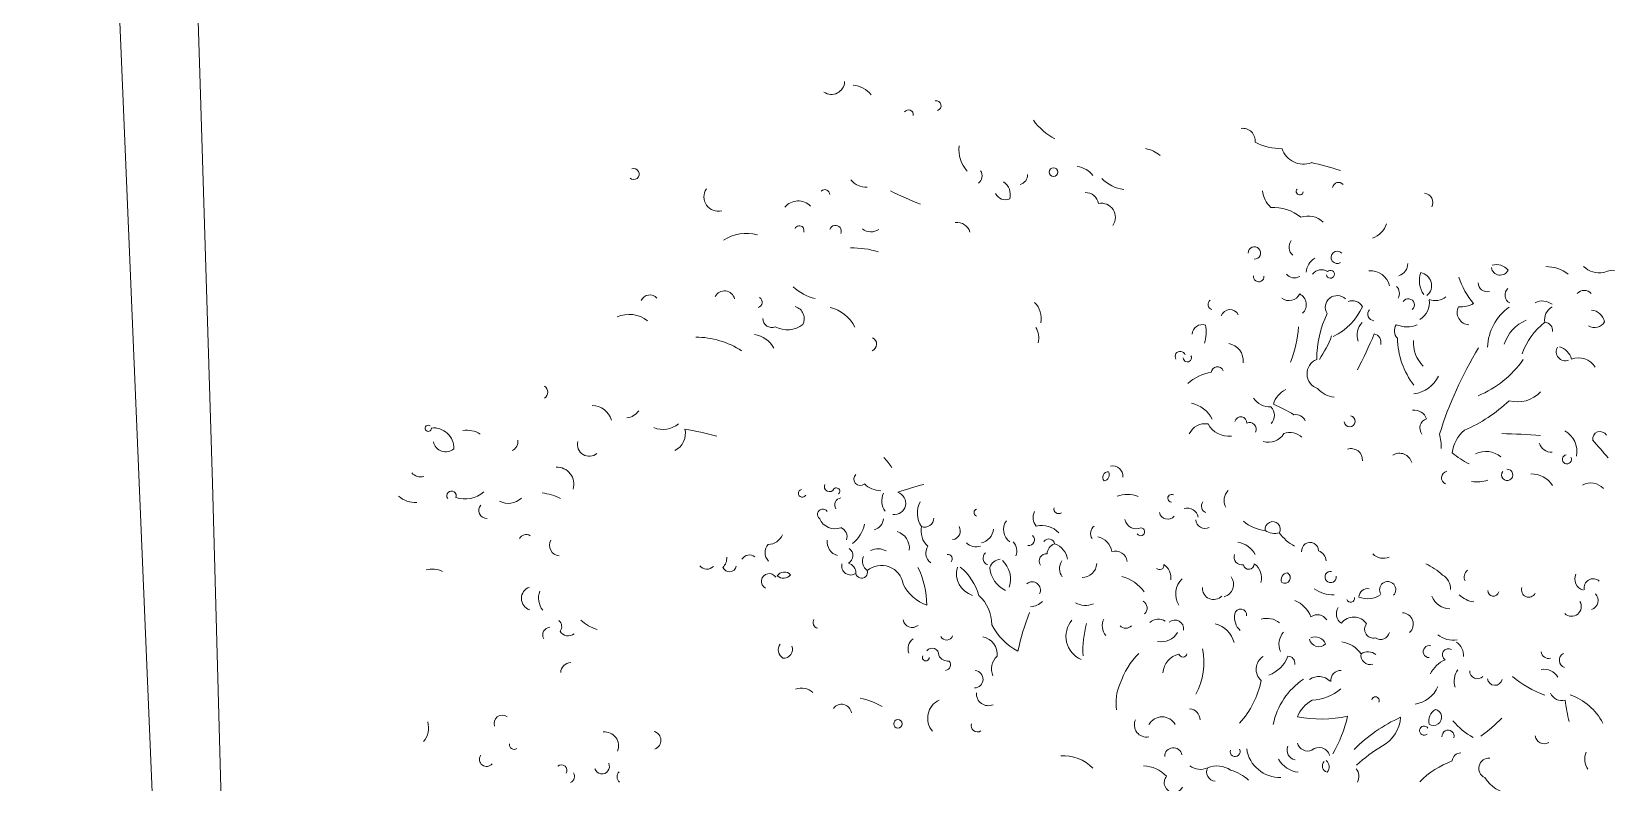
# Model space of a CAD drawing. Header units: millimetres. Extents: x -24439 to 198341, y -52871 to 149926.
# Drawn here: x 144224 to 146323, y 85524 to 86525 of the extents above; entities that cross this region are included whole.
import ezdxf

# ---------------------------------------------------------------- set-up
doc = ezdxf.new("R2010")
doc.units = ezdxf.units.MM
doc.linetypes.add('NET VAN', pattern=[1.06, 0.53, -0.53])
doc.layers.add('A-DETL-GENF-2', color=9, linetype='NET VAN', lineweight=9)
doc.layers.add('G-IMPT-1', color=9, linetype='Continuous', lineweight=9)

# ---------------------------------------------------------------- blocks, each defined once
blk = doc.blocks.new('NCV_TKCS_251209_TONG THE HIEN TRANG SAN DUONG - NCV_TKCS_HIEN TRANG_251209a_dwg_CX-1613001-TKCS_MB ĐỊNH VỊ CAO ĐỘ THIẾT KẾ')
at = {"layer": 'G-IMPT-1'}
for centre, radius in [((-788, 6828.1), 9.72), ((-765.3, 5555.2), 9.44)]:
    blk.add_circle(centre, radius, dxfattribs=at)
for centre, radius, start, end in [((-406.1, 7015), 28.5, 11.551, 113.1588), ((-355.2, 7149.8), 131.2, 259.907, 287.029), ((-276.1, 7052.6), 49.6, 214.775, 307.279), ((-195.8, 6409.4), 606, 88.4214, 94.7615), ((18.4, 7000.5), 20.6, 348.835, 101.1636), ((-171.6, 6976.2), 13.2, 56.085, 188.855), ((422.9, 7012.5), 51.3, 243.045, 296.955), ((477.8, 6934.8), 44.9, 45.24, 134.7603), ((-781.2, 7031.9), 134.5, 232.086, 259.305), ((-598.8, 6874.9), 62.6, 64.409, 97.6458), ((-252, 6944.8), 7.86, 155.489, 10.258), ((-94.7, 6931.5), 47.8, 304.847, 359.861), ((343.1, 6870.2), 76, 67.899, 108.0114), ((-1079.8, 6894.1), 10.9, 301.385, 120.5422), ((-272.9, 6949.2), 64.8, 204.793, 241.512), ((-270.9, 6798.4), 99.4, 67.659, 109.327), ((-205.1, 6853.5), 46.3, 61.258, 127.2143), ((222.9, 6882.5), 33.9, 56.746, 123.2543), ((222, 6913.9), 19.7, 205.774, 351.288), ((422.6, 6895.9), 21.4, 60.66, 154.048), ((-1318.3, 6879.2), 29.3, 252.298, 14.762), ((-1258.4, 6826.2), 59.6, 55.747, 100.7172), ((-1133, 6857.6), 10.5, 6.339, 163.2699), ((-731.9, 6807.1), 48.9, 52.34, 100.8761), ((-3.1, 6852.3), 28.1, 303.891, 17.228), ((283.9, 6964.5), 174.5, 215.037, 237.209), ((205, 6870.8), 20.4, 198.339, 300.548), ((269.7, 6861.5), 19.9, 148.744, 258.515), ((344.2, 6832.9), 35.7, 69.163, 133.4585), ((380, 6838.4), 30.8, 133.756, 209.182), ((450.4, 6846.3), 33.5, 28.883, 100.4241), ((455, 6868.2), 25.3, 254.05, 346.879), ((-938.1, 6834.2), 68.1, 189.101, 240.29), ((-641.4, 6917), 81.8, 240.65, 279.786), ((-217, 6826.3), 23.2, 159.056, 248.203), ((-130.1, 6828.4), 13.6, 60.039, 320.569), ((-37.8, 6780.3), 42.8, 29.132, 112.8169), ((110.6, 6846.9), 53.4, 177.216, 232.031), ((60.7, 6820.6), 29.1, 327.203, 96.8077), ((354.7, 6763.2), 111.5, 141.413, 195.137), ((467, 6738.9), 141.8, 143.4112, 178.9397), ((357.1, 6805.2), 18.6, 10.279, 102.3426), ((-862.2, 6799.3), 21.9, 301.129, 19.563), ((-698.3, 6777.4), 29, 25.707, 108.6257), ((-657.3, 6762.5), 31.3, 341.801, 118.5875), ((-309.1, 6784.7), 13.8, 284.873, 197.019), ((-149.7, 6786.1), 38, 136.466, 194.047), ((-149.2, 6769.3), 23.7, 71.921, 161.2086), ((-133.8, 6788.1), 8.88, 204.775, 155.2249), ((4.3, 6785.5), 21.8, 347.185, 62.366), ((51.5, 6773), 13.5, 327.104, 163.3485), ((52.2, 6778.8), 44.5, 317.892, 24.615), ((94.7, 6835.1), 37.7, 266.823, 326.307), ((186.4, 6795.9), 27.3, 169.108, 284.165), ((148.6, 6855.5), 55.5, 281.44, 317.273), ((367.6, 6748.8), 87.1, 129.528, 178.6593), ((-957.4, 6768.3), 20.9, 325.345, 49.843), ((-897.6, 6742.7), 33.7, 1.2059, 73.604), ((-214.8, 6779.5), 23.2, 236.786, 317.463), ((415.1, 6773.7), 19.8, 165.135, 309.054), ((399.5, 6741), 39.7, 32.054, 89.8347), ((460, 6728), 43.3, 47.927, 128.2564), ((-879.6, 6762.2), 24.6, 223.746, 309.893), ((-284.7, 6737.1), 11.6, 185.79, 22.283), ((-212.6, 6731), 26.5, 249.547, 350.591), ((-191, 6700.5), 26.5, 330.705, 80.2207), ((-98.2, 6722), 26.3, 62.393, 227.959), ((-176.7, 6756.4), 132.7, 312.026, 352.779), ((-62.8, 6722.1), 25, 44.624, 129.0153), ((-14.5, 6732), 15, 157.323, 281.255), ((60.5, 6715.5), 23.1, 161.2, 242.403), ((44.6, 6785.5), 62.8, 264.529, 307.993), ((1060, 6509.2), 859.5, 165.3457, 179.3983), ((109.3, 6804.1), 233.4, 309.641, 341.599), ((-1188.7, 6717.7), 43.6, 234.981, 288.758), ((-1004.5, 7316.7), 643.7, 259.436, 265.952), ((129.7, 6667.6), 247.9, 171.923, 196.248), ((4.1, 6688.1), 43.8, 155.625, 214.314), ((-1244.1, 6829.7), 1249.8, 349.501, 353.556), ((-0.7, 6670.7), 18.8, 0.521, 94.9327), ((216.5, 6748.2), 175, 197.683, 234.514), ((156.4, 6716.9), 73, 192.863, 242.273), ((-952.3, 6630.5), 29.9, 32.734, 113.8693), ((-363.8, 6648.7), 11.4, 140.791, 272.336), ((-319, 6629.6), 20.2, 41.18, 179.2684), ((-445.5, 6596.4), 283.9, 355.869, 12.112), ((-352.7, 6678.4), 261.9, 342.604, 355.487), ((325.2, 6704.4), 70.8, 271.537, 333.405), ((-1259.8, 6633.4), 11.4, 20.151, 149.4583), ((90, 6652.8), 72.4, 294.935, 350.696), ((38.1, 6797.9), 332.5, 309.78, 330.38), ((544.7, 6610.7), 16.3, 46.058, 205.017), ((-1301.3, 6566.6), 38.3, 60.915, 157.1357), ((-1213.7, 6562.7), 13.1, 352.604, 179.2281), ((-1146.4, 6613.2), 30.3, 247.626, 321.861), ((-367.3, 6577.4), 22.7, 89.424, 193.256), ((-427.9, 6565), 70.3, 356.786, 30), ((-301, 6537.4), 38.7, 10.153, 96.9077), ((-86.5, 6571.4), 34.6, 129.259, 267.611), ((697.5, 5248.1), 1360.9, 101.9214, 105.5513), ((452.5, 6553.6), 53.5, 5.94, 76.754), ((1482.3, 8078), 1755.1, 237.135, 238.855), ((-1679.2, 6555.1), 12.1, 243.662, 126.7256), ((-1484.7, 6560.8), 32, 162.574, 300.105), ((-1291, 6541.5), 10.3, 354.807, 174.8074), ((-1112.8, 6360.9), 185.3, 88.9678, 108.2633), ((139.9, 6525.4), 28.9, 36.028, 114.4821), ((175.5, 6524.7), 21.5, 124.596, 235.404), ((315, 6500.5), 76.6, 146.888, 190.491), ((442.5, 6579.6), 29.4, 214.697, 288.436), ((487.6, 6546.2), 10.1, 114.436, 46.636), ((-1373.9, 6410.4), 94.8, 92.1328, 139.7512), ((-766.3, 6496.1), 47.7, 4.198, 63.183), ((-400.4, 6517.3), 11.3, 35.385, 227.883), ((-384.4, 6519), 9.11, 196.414, 47.596), ((-310.7, 6505.8), 13.8, 39.14, 190.41), ((-120.6, 6476.7), 51.1, 132.206, 181.397), ((-57.1, 6589.6), 61.1, 239.79, 279.599), ((64.7, 6441.1), 156.3, 17.66, 29.598), ((325.1, 6460.5), 52.6, 66.909, 132.0152), ((564, 6476), 36.9, 57.385, 136.3012), ((-754.1, 6454.1), 42.9, 1.125, 49.278), ((-277.7, 6409.4), 104.9, 116.3586, 148.4359), ((-189.7, 6512.3), 46.6, 232.319, 287.948), ((-226.3, 6040.3), 438.5, 76.169, 82.8488), ((1.4, 6487.7), 12.1, 203.214, 98.6791), ((324, 6686.9), 217.4, 247.164, 258.979), ((370.5, 6474.8), 12.5, 159.808, 110.1957), ((437, 6437.9), 56.8, 49.317, 107.3038), ((-188.3, 6444.4), 26.9, 333.941, 61.112), ((-111.2, 6444.5), 23.9, 42.083, 115.2968), ((135.8, 6424.9), 28.2, 32.604, 137.8696), ((247.1, 6430.8), 15, 119.745, 262.875), ((290.6, 6509.8), 72.1, 276.826, 305.677), ((-1221, 6507.5), 101.2, 242.505, 274.115), ((-341.4, 6357.4), 67.9, 44.087, 94.3683), ((-229.2, 6415), 13.2, 12.136, 184.127), ((-206.3, 6407.4), 14.4, 349.443, 133.9532), ((-168.6, 6428.8), 39, 268.287, 346.321), ((-107.2, 6387.5), 39.8, 64.141, 126.2469), ((29.2, 6407), 24.9, 11.984, 126.3072), ((-1404.9, 6342.4), 23.3, 31.15, 168.58), ((-1335.6, 6361.1), 12.2, 301.7299, 77.194), ((-1251.4, 6348), 28.8, 350.5439, 89.0665), ((-1171.2, 6316.1), 81.4, 42.663, 93.7343), ((-292.5, 6352.5), 39.6, 98.2259, 171.775), ((-261.1, 6428.7), 52.4, 224.951, 293.141), ((-1293.4, 6336.3), 19.9, 197.532, 309.689), ((-1269.4, 6377.3), 57.5, 258.595, 323.726), ((-1068.9, 6344.5), 15.7, 307.691, 82.1724), ((-1561.7, 6288.6), 20.7, 57.56, 172.8428), ((605.6, 6303.9), 25.7, 170.885, 271.487), ((625.7, 6289.7), 20.1, 65.344, 208.607), ((-1310.8, 6234.5), 57.4, 44.102, 99.0275), ((-185.6, 6248.3), 30.9, 150.978, 226.084), ((625, 6260), 20.4, 302.757, 63.268), ((-1580.1, 6189), 67.5, 69.244, 129.6807), ((-1389.6, 6063), 192.8, 74.035, 105.9647), ((-476, 6214.1), 12.2, 102.806, 238.271), ((-489.4, 6216.4), 14.4, 298.867, 42.21), ((-467.4, 6219.4), 22.7, 12.13, 119.945), ((-93.2, 6209.2), 16.9, 347.53, 205.889), ((233.7, 6088.4), 146.6, 64.293, 81.8527), ((361.9, 6235.5), 18.1, 142.3, 226.497), ((490, 6243.7), 15.9, 176.392, 350.189), ((591.8, 6236), 21.6, 243.075, 48.165), ((-406.5, 6130.2), 62.6, 84.4596, 128.0624), ((-327.8, 6210.2), 8.56, 78.14, 281.86), ((-281.1, 6175.4), 24.8, 27.892, 122.6212), ((-245.1, 6216.9), 15, 158.558, 266.384), ((-126.5, 6279.1), 79.3, 244.597, 283.172), ((-96.2, 6235.1), 35.4, 249.975, 303.444), ((-14.4, 6288.4), 103.7, 233.028, 258.085), ((0.2, 6186.9), 18.9, 17.499, 202.952), ((17.6, 6168.5), 24.1, 17.671, 88.5882), ((151.2, 6250.9), 34.2, 242.599, 308.822), ((289.7, 6186.8), 34.5, 12.696, 77.3029), ((415.3, 6219.8), 12.3, 194.388, 3.103), ((-328.4, 6181), 18.6, 208.512, 337.846), ((-243.6, 6187.2), 20.7, 201.652, 313.291), ((-151.9, 6104.8), 54.7, 46.072, 97.0578), ((60.6, 6144.7), 12.6, 96.736, 23.771), ((190, 6154.1), 18, 333.435, 229.185), ((322.4, 6195.8), 44, 218.565, 285.945), ((371.7, 6239.1), 56.6, 242.594, 279.464), ((-390.9, 6147.6), 26, 209.298, 309.135), ((-372.1, 6119), 8.8, 226.631, 105.2989), ((-140.3, 6131), 18.3, 179.54, 294.988), ((-121.9, 6120.2), 12.2, 208.629, 16.611), ((-121.1, 6088.4), 36.9, 359.92, 72.85), ((-28.4, 6111.6), 15.1, 111.688, 222.322), ((-36.8, 6113.5), 12.4, 257.3269, 76.683), ((151.8, 6125.3), 19, 94.435, 196.175), ((137.8, 6172.6), 52.8, 265.34, 319.902), ((617.1, 6119), 17.6, 136.116, 264.996), ((-1036.1, 5985.8), 144.8, 49.471, 61.137), ((-582.3, 6088.7), 29, 169.563, 237.696), ((-561.4, 6115.1), 10.4, 183.525, 323.075), ((-457.7, 6089.5), 20.9, 145.345, 229.843), ((56.3, 6179.5), 74.4, 251.792, 288.208), ((116.7, 6111.9), 8.78, 213.906, 30.104), ((242.4, 6090.2), 25.1, 328.882, 104.8579), ((345.4, 6142.5), 56.1, 248.888, 295.885), ((359, 6052.2), 36, 13.295, 72.462), ((571.5, 6127.3), 17.2, 205.369, 300.428), ((583.5, 6049.6), 37, 48.305, 116.1644), ((-1552.5, 6066.8), 37.4, 293.573, 341.404), ((-1468.5, 6081.2), 52.7, 263.742, 327.678), ((-1311.7, 5277.3), 774.2, 91.7044, 97.0932), ((-1002.4, 6051.4), 14.2, 149.627, 327.159), ((-398.7, 5328.7), 884.5, 121.7335, 125.6461), ((-731, 6055.5), 8.13, 123.356, 264.719), ((-633.1, 6045.6), 33.5, 160.56, 250.56), ((-571.8, 6022.3), 49.3, 58.109, 121.8908), ((-456.8, 6041.3), 39.7, 25.74, 94.7717), ((-406.3, 6035.9), 27, 25.228, 122.8805), ((-310.7, 6059.9), 9.74, 243.923, 26.074), ((-311.8, 6031.1), 34.5, 8.568, 73.263), ((-168.4, 6058.3), 28.4, 302.678, 52.741), ((-7.8, 6004.8), 67.3, 39.3709, 83.7439), ((63.7, 6032.1), 24.8, 50.255, 141.7624), ((120.7, 6077.3), 25.4, 163.19, 252.607), ((145.4, 6041.2), 34.4, 50.886, 159.9584), ((185.1, 6060.6), 19.5, 157.886, 300.286), ((200.7, 6063.2), 20.3, 253.656, 2.657), ((317.9, 6049), 13.3, 90.722, 285.537), ((360.7, 6054.8), 13.5, 74.325, 253.784), ((-1737.8, 6031.9), 16.2, 319.399, 72.492), ((-1606.5, 5994.1), 44.1, 32.274, 107.0808), ((-1443.5, 6024.2), 42.1, 313.21, 30.53), ((-1063, 6015.9), 11.3, 170.925, 350.151), ((-1045.2, 6010.4), 7.51, 328.282, 152.225), ((-966.2, 6090.7), 52.8, 242.754, 286.363), ((-903, 6031), 41.2, 172.723, 230.879), ((-914.4, 6022.1), 25.3, 279.038, 89.4338), ((-807.2, 6031.4), 54, 168.836, 230.472), ((-840.5, 6010), 20.3, 267.115, 16.57), ((-720.9, 6023.5), 34.6, 299.6, 11.945), ((-651.5, 5990), 29.6, 355.789, 60.357), ((-605, 6030.3), 12.7, 277.283, 65.224), ((-559.3, 6032.7), 12.9, 24.849, 163.9501), ((-533.8, 6018.5), 24, 125.115, 195.579), ((-547.8, 5997), 41.1, 24.31, 89.6422), ((-477.7, 6015.9), 33.3, 287.778, 12.733), ((-214.1, 6022.3), 45.8, 149.478, 228.847), ((-180.9, 6045.7), 25, 193.343, 332.971), ((-106.5, 6006.4), 13.2, 8.347, 187.917), ((-36.3, 5976.9), 40.9, 65.015, 125.3761), ((403.7, 5989.2), 70.5, 131.6422, 168.8679), ((433.9, 6015.1), 45.7, 162.532, 213.726), ((432.9, 6038.4), 17, 193.554, 333.028), ((474.4, 6035.2), 16.5, 202.682, 3.798), ((600.8, 6252.8), 222.3, 246.26, 267.557), ((623.5, 6056.3), 27.7, 220.84, 301.215), ((1250.1, 6324.7), 678.4, 205.513, 209.592), ((639.2, 5916.4), 131.2, 44.5129, 87.3361), ((-1116.2, 5984.1), 8.72, 121.115, 347.811), ((-1025.3, 5984.9), 15.4, 113.133, 230.605), ((-955.7, 5977), 29, 302.3, 10.441), ((-797.6, 5992.8), 44.1, 183.965, 246.019), ((-774.7, 5999.9), 19.2, 293.15, 46.833), ((-721.1, 6009.7), 29.3, 240.659, 306.075), ((-554, 5996.4), 16, 100.191, 229.947), ((-490.7, 5998.2), 31.9, 164.892, 231.979), ((-382, 5918.9), 93.2, 53.151, 91.092), ((-80.8, 6008.3), 38.9, 185.396, 245.041), ((31.9, 5980.1), 39.9, 154.703, 220.16), ((74, 6008.9), 21.1, 207.868, 332.132), ((73.1, 5983.7), 24.8, 38.236, 129.7436), ((134.5, 5948.8), 65.7, 52.508, 97.3535), ((195.5, 5982.9), 27.6, 67.238, 139.2454), ((195, 6003.5), 20.7, 187.192, 302.406), ((292.7, 5988.2), 66.5, 295.665, 353.259), ((-1600.6, 5951.6), 26.2, 182.039, 327.825), ((-1059.2, 5952.6), 11.8, 51.524, 251.256), ((-1036, 5951.4), 72, 324.555, 5.308), ((-890.2, 5925.6), 38.1, 9.763, 89.5076), ((-790.2, 5944.2), 26.6, 161.848, 251.284), ((-764.7, 5938.2), 9.74, 333.925, 116.0754), ((-675.3, 5966.6), 15.9, 148.777, 267.823), ((-640.6, 5944.2), 29.9, 115.8675, 174.7423), ((-613.3, 5968.1), 60.8, 200.336, 261.809), ((-672, 5919.1), 55.7, 358.065, 64.462), ((-326.7, 5955.7), 17.8, 330.4619, 75.936), ((-270.3, 5918.2), 27.9, 74.504, 150.2542), ((-237.1, 5935.2), 19.1, 7.227, 148.9974), ((-151.8, 5914.3), 56.9, 30.524, 93.1198), ((-49.1, 5952.3), 69.3, 306.561, 357.082), ((24.3, 5932.9), 16.5, 10.167, 104.8884), ((148.5, 5931.1), 22.2, 104.823, 202.047), ((241, 6093.7), 307.4, 321.482, 333.046), ((-1775.1, 5905.9), 22, 310.596, 25.215), ((-1034.9, 5964.9), 36.7, 220.077, 307.242), ((-1014.6, 5913.6), 22.3, 359.672, 85.3502), ((-909.5, 5880.5), 35.8, 76.469, 134.5784), ((-688.5, 5926.9), 50.7, 180.522, 269.478), ((-777.8, 5817.1), 119.7, 31.685, 68.341), ((-565.7, 5925.5), 18.4, 351.405, 146.0951), ((-455.4, 5970.2), 44.9, 256.827, 309.957), ((-347.2, 5920.8), 17.2, 239.574, 334.634), ((-271.7, 5940.5), 44.1, 276.764, 343.966), ((-6.5, 5910.3), 33.6, 139.595, 244.595), ((109.4, 5891.1), 35.8, 62.149, 141.3867), ((64.5, 5970.8), 106.3, 289.516, 327.321), ((235, 5910.5), 8.42, 354.359, 185.641), ((391.5, 5909.8), 31, 139.04, 208.943), ((369.1, 5912.2), 18, 254.36, 93.6232), ((497.4, 6045.5), 153.8, 236.573, 258.467), ((615.7, 5947.2), 21.1, 206.968, 314.107), ((755.9, 5931.8), 40.1, 174.286, 231.381), ((-1953.2, 5882.9), 6.82, 67.714, 22.286), ((-1929.3, 5843.8), 45.3, 15.32, 112.9477), ((-1853.6, 5850.8), 55.3, 74.642, 116.2412), ((-1643.6, 5847), 37.2, 359.169, 110.563), ((-1165.9, 5886.5), 34.1, 286.675, 355.137), ((-1002.2, 5905.9), 31.5, 189.938, 271.118), ((-986.8, 5878.7), 18.9, 313.8829, 72.598), ((-918.5, 5886.6), 27.4, 174.494, 247.432), ((-887.8, 5834.4), 49.2, 25.685, 146.852), ((-960.7, 5771.7), 188.6, 16.738, 43.06), ((-710, 5803.5), 83.7, 15.563, 65.964), ((-572.5, 5928.5), 41.6, 289.356, 330.255), ((-20.9, 5831.6), 537.8, 175.236, 184.764), ((-410.1, 5865.2), 56.4, 156.802, 262.688), ((-191.2, 5896.4), 237.4, 181.726, 199.149), ((-360.2, 5905.1), 35, 172.428, 235.497), ((-189.3, 5843.3), 46.6, 119.887, 192.188), ((-204.9, 5888.5), 9.1, 212.378, 4.492), ((-288.7, 5840.2), 141, 347.315, 29.539), ((-214.9, 5860.8), 194.9, 334.12, 5.63), ((188.6, 5809.8), 156.3, 140.256, 185.668), ((525.1, 5631.8), 344, 131.0642, 152.1452), ((223, 5873.4), 78.2, 315.438, 13.059), ((357.6, 5877.9), 10.1, 48.792, 327.468), ((412.2, 5881.2), 13.5, 2.437, 201.753), ((-1909.1, 5870.8), 28, 208.103, 327.49), ((-1131.7, 5842.1), 27, 154.258, 240.793), ((-967, 5860.4), 19.8, 182.661, 322.29), ((-973.2, 5842.4), 22.7, 15.126, 91.1365), ((-939.7, 5854.1), 13, 206.51, 34.001), ((-774.8, 5919.4), 93.6, 222.854, 266.744), ((-151.4, 5779.2), 167.3, 151.325, 178.6378), ((152.5, 5819.6), 73.2, 135.7806, 174.972), ((50.3, 6103.3), 278.9, 276.023, 299.028), ((-86.3, 5837.1), 272.8, 345.782, 4.691), ((455.9, 5835.4), 19.4, 108.045, 191.443), ((519.7, 5839.2), 22.7, 101.856, 262.915), ((-1648.3, 5695.8), 124.6, 80.1127, 99.8873), ((-1183.9, 5800.7), 19.3, 67.487, 165.6462), ((-1098.3, 5786.4), 19.6, 61.607, 161.9962), ((-529.6, 5924.4), 140.2, 224.605, 258.794), ((562.2, 5563.5), 381.4, 138.0237, 148.8313), ((564.1, 5666), 208.8, 127.543, 151.2542), ((569.7, 5878.1), 81, 229.337, 278.772), ((-1946, 5801), 27.3, 239.237, 300.763), ((-1848.4, 5817.4), 64, 268.468, 327.677), ((-1746.3, 5813.4), 40.5, 257.3, 331.948), ((-1276.5, 5781.1), 20.2, 234.741, 333.33), ((-1261.5, 5789.7), 27.4, 329.304, 21.899), ((-1225.7, 5785.7), 15.7, 219.121, 4.483), ((-1130.3, 5775.9), 17.2, 48.257, 258.613), ((-1108.6, 5812), 21.3, 246.802, 336.802), ((-802.9, 5788.8), 20.5, 207.157, 326.816), ((-719.7, 5777.9), 14, 223.311, 358.763), ((-635.9, 5755.9), 38.7, 10.153, 96.9077), ((-221.7, 5769.2), 98, 171.808, 206.516), ((-149.3, 5749), 25.5, 18.531, 102.7527), ((152.1, 5751.5), 24.3, 32.639, 147.3605), ((-1860.6, 5754.3), 10.5, 354.885, 233.043), ((-1776.6, 5745.7), 17.7, 154.098, 291.321), ((-765.1, 5729.2), 28, 143.32, 216.68), ((-736.7, 5724.1), 14.6, 12.854, 159.5158), ((-565.8, 5742.9), 37.6, 148.21, 221.316), ((-198.7, 5707.5), 33.2, 45.239, 168.1587), ((100.1, 5755.3), 22.4, 175.236, 274.764), ((116.3, 5782), 23.2, 210.64, 311.418), ((177.6, 5741.4), 14, 152.614, 272.328), ((161.2, 5734.7), 18.5, 336.697, 65.38), ((222.1, 5730.9), 27.4, 348.539, 55.061), ((-1949.6, 5765.5), 51.2, 242.794, 292.229), ((-1672.2, 5704.2), 16.3, 74.29, 170.6501), ((-1597.9, 5719), 23.8, 168.843, 281.155), ((-998, 5720.2), 13.3, 165.092, 270.655), ((-748.5, 5714.3), 7.67, 165.964, 14.036), ((-705.8, 5741.5), 21.9, 220.359, 295.451), ((-703.7, 5711.1), 12.9, 294.98, 55.49), ((-631.4, 5699.1), 19.2, 287.469, 100.6022), ((-236.1, 5712.2), 27, 171.588, 297.338), ((-30.5, 5712.1), 10.9, 178.226, 45.374), ((59.8, 5757.4), 74.8, 205.244, 288.359), ((106.7, 5766.8), 59, 227.112, 279.88), ((-592.3, 5677.1), 26.5, 192.111, 309.531), ((-158.8, 5662.3), 19.3, 28.646, 197.021), ((-45, 5619.3), 53, 71.701, 129.2838), ((-25.2, 5572.9), 96.8, 64.602, 91.8587), ((-1046.9, 5641.8), 21.1, 159.553, 256.591), ((-1056.3, 5640.6), 19.9, 283.031, 38.089), ((-663.1, 5599.2), 44.5, 131.709, 237.319), ((-104.1, 5688.4), 37.9, 249.146, 312.42), ((-58.5, 5656.3), 20.5, 168.618, 281.382), ((-1620.6, 5588.4), 26.7, 125.619, 268.586), ((-1566.3, 5606), 45.7, 177.196, 233.73), ((-595.4, 5601.9), 13.6, 176.509, 321.417), ((-366.7, 5504.7), 92.5, 61.39, 110.2397), ((-197.5, 5551.2), 74.4, 60.156, 104.6539), ((-140.8, 5606.8), 21.6, 155.584, 349.116), ((-1839.9, 5539.9), 48.6, 80.088, 123.6908), ((-1467.8, 5646.1), 82.5, 242.462, 271.93), ((-982.7, 5533.2), 37.9, 64.262, 126.6179), ((-891.5, 5539.7), 22, 24.105, 161.1017), ((-849, 5401.2), 185.1, 77.805, 94.0245), ((-1561.8, 5521.9), 16.6, 109.386, 227.994), ((-1559.1, 5542.1), 17.2, 338.028, 67.21), ((-1528.9, 5551.1), 21, 227.32, 326.102), ((-1492.8, 5454.2), 23.2, 108.869, 194.986), ((-1375.3, 5320.3), 31.4, 355.672, 111.3883), ((-1278.7, 5362.2), 20.8, 308.159, 90.4215), ((-1607.2, 5303), 18, 69.196, 218.298), ((-1367.4, 5275.1), 16.6, 213.973, 42.338), ((-1806.9, 5232.5), 48, 336.955, 32.572), ((-1568, 5265.3), 10.6, 187.057, 319.545), ((-1450.8, 5240.8), 12.3, 346.509, 148.2519), ((-1313.8, 5267.2), 15.6, 149.553, 247.316), ((-1617.2, 5216.5), 15.9, 162.988, 335.899), ((-1432.7, 5232.3), 14.1, 307.878, 52.122)]:
    blk.add_arc(centre, radius, start, end, dxfattribs=at)
blk = doc.blocks.new('NCV_TKCS_251209_TONG THE HIEN TRANG SAN DUONG - NCV_TKCS_HIEN TRANG_251209a_dwg-1612995-TKCS_MB ĐỊNH VỊ CAO ĐỘ THIẾT KẾ')
at = {"layer": 'G-IMPT-1', "flags": 128}
for points in [[(563607974.4, 1145067686), (563607899.7, 1145067943.3), (563607800.7, 1145068266), (563607674.9, 1145068659.7), (563607526.8, 1145069112.1), (563607362.9, 1145069605.9), (563607189.5, 1145070124), (563607012.8, 1145070649.4)], [(563633795.4, 1144983892.4), (563632842, 1144987228), (563628322, 1145001121), (563621443.2, 1145024145.7), (563617911.8, 1145035632.8), (563612430, 1145053330), (563609036.9, 1145064493.7), (563606296.8, 1145072376.5), (563601696, 1145088856), (563597882, 1145088677), (563595394.2, 1145091035.9)]]:
    blk.add_lwpolyline(points, dxfattribs=at)
at = {"xscale": 0.5999999999997676, "yscale": 0.5999999999997676, "zscale": 0.5999999999997676, "rotation": 0.0005022315763634679}
blk.add_blockref('NCV_TKCS_251209_TONG THE HIEN TRANG SAN DUONG - NCV_TKCS_HIEN TRANG_251209a_dwg_CX-1613001-TKCS_MB ĐỊNH VỊ CAO ĐỘ THIẾT KẾ', (563608789.2, 1145066229.1), dxfattribs=at)
blk = doc.blocks.new('NCV_TKCS_251209_TONG THE HIEN TRANG SAN DUONG - NCV_TKCS_251209_TONG THE HIEN TRANG SAN DUONG-1605292-TKCS_MB ĐỊNH VỊ CAO ĐỘ THIẾT KẾ')
at = {"rotation": 343.2379237072182}
blk.add_blockref('NCV_TKCS_251209_TONG THE HIEN TRANG SAN DUONG - NCV_TKCS_HIEN TRANG_251209a_dwg-1612995-TKCS_MB ĐỊNH VỊ CAO ĐỘ THIẾT KẾ', (-869777547.7, -933796958.8), dxfattribs=at)

msp = doc.modelspace()

# ---------------------------------------------------------------- block references
at = {"layer": 'A-DETL-GENF-2'}
msp.add_blockref('NCV_TKCS_251209_TONG THE HIEN TRANG SAN DUONG - NCV_TKCS_251209_TONG THE HIEN TRANG SAN DUONG-1605292-TKCS_MB ĐỊNH VỊ CAO ĐỘ THIẾT KẾ', (26103.5, 9888.2), dxfattribs=at)

doc.saveas('drawing.dxf')
